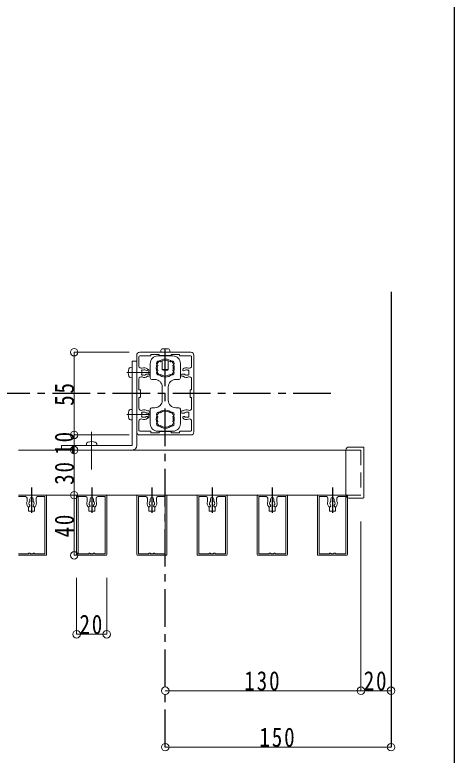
# Model space of a CAD drawing. Units: millimetres at full size, sheet at 1:5. Extents: x -1050 to 1050, y -742 to 742.
# Drawn here: x 698 to 990, y -492.1 to 0 of the extents above; entities that cross this region are included whole.
import ezdxf

# ---------------------------------------------------------------- set-up
doc = ezdxf.new("R2010")
doc.units = ezdxf.units.MM
doc.header["$LTSCALE"] = 5
doc.linetypes.add('CHAIN1', pattern=[8, 5, -1, 1, -1])
doc.linetypes.add('DASHED2', pattern=[3, 2, -1])
for name, color, linetype in [('0-0_通り芯', 7, 'CHAIN1'), ('0-1_躯体', 134, 'Continuous'), ('1-5_図枠1_1', 7, 'Continuous')]:
    doc.layers.add(name, color=color, linetype=linetype)
for name, color, linetype, lineweight in [('0-3_寸法', 54, 'Continuous', 20), ('0-4_手摺部材', 92, 'Continuous', 20), ('0-5_手すり子', 12, 'Continuous', 20), ('0-A_支柱', 6, 'Continuous', 20), ('0-B_足元', 4, 'Continuous', 20)]:
    doc.layers.add(name, color=color, linetype=linetype, lineweight=lineweight)
doc.styles.add('ＭＳ ゴシック', font='')
doc.styles.get('ＭＳ ゴシック').set_extended_font_data('MS Gothic')

# ---------------------------------------------------------------- blocks, each defined once
blk = doc.blocks.new('dimension_origin')
at = {"color": 0, "linetype": 'Continuous', "lineweight": -2}
blk.add_circle((0, 0), 1.25, dxfattribs=at)

msp = doc.modelspace()

# ---------------------------------------------------------------- linework, layer by layer
at = {"layer": '0-0_通り芯'}
for p, q in [((798.02, -486.793), (798.02, -220.883)), ((908.02, -251.793), (-189.48, -251.793)), ((709.12, -314.293), (709.12, -330.993)), ((709.12, -314.293), (709.12, -330.993)), ((709.12, -314.293), (709.12, -330.993)), ((749.12, -314.293), (749.12, -330.993)), ((749.12, -314.293), (749.12, -330.993)), ((749.12, -314.293), (749.12, -330.993)), ((789.12, -314.293), (789.12, -330.993)), ((789.12, -314.293), (789.12, -330.993)), ((789.12, -314.293), (789.12, -330.993)), ((829.12, -314.293), (829.12, -330.993)), ((829.12, -314.293), (829.12, -330.993)), ((869.12, -314.293), (869.12, -330.993)), ((869.12, -314.293), (869.12, -330.993)), ((909.12, -314.293), (909.12, -330.993)), ((909.12, -314.293), (909.12, -330.993))]:
    msp.add_line(p, q, dxfattribs=at)
at = {"layer": '0-1_躯体'}
msp.add_line((948.02, -184.192), (948.02, -486.793), dxfattribs=at)
at = {"layer": '0-3_寸法'}
for p, q in [((737.484, -224.293), (773.96, -224.293)), ((737.484, -224.293), (737.484, -279.293)), ((737.484, -279.293), (773.96, -279.293)), ((737.484, -279.293), (737.484, -289.293)), ((737.484, -319.293), (737.484, -289.293)), ((737.484, -359.293), (737.484, -319.293)), ((928.02, -449.293), (928.02, -336.793)), ((739.12, -359.293), (737.484, -359.293)), ((739.12, -374.293), (739.12, -411.793)), ((759.12, -374.293), (759.12, -411.793)), ((739.12, -411.793), (759.12, -411.793)), ((798.02, -449.293), (928.02, -449.293)), ((928.02, -449.293), (948.02, -449.293)), ((798.02, -486.793), (948.02, -486.793))]:
    msp.add_line(p, q, dxfattribs=at)
at = {"layer": '0-4_手摺部材'}
for p, q in [((776.02, -230.293), (779.02, -230.293)), ((776.02, -230.293), (776.02, -286.293)), ((774.901, -234.391), (776.02, -234.293)), ((776.02, -234.293), (776.02, -241.293)), ((774.901, -241.195), (776.02, -241.293)), ((774.901, -262.391), (776.02, -262.293)), ((776.02, -269.293), (776.02, -262.293)), ((774.901, -269.195), (776.02, -269.293)), ((779.02, -277.532), (779.02, -286.293)), ((745.618, -285.174), (745.52, -286.293)), ((752.422, -285.174), (752.52, -286.293)), ((918.02, -289.293), (700.52, -289.293)), ((729.02, -286.293), (729.02, -289.293)), ((776.02, -286.293), (729.02, -286.293)), ((752.52, -286.293), (745.52, -286.293)), ((918.02, -289.293), (918.02, -319.293)), ((929.52, -287.293), (920.02, -287.293)), ((930.02, -320.793), (930.02, -287.793)), ((700.52, -319.293), (918.02, -319.293)), ((920.02, -321.293), (929.52, -321.293)), ((707.12, -326.993), (707.12, -329.993)), ((711.12, -329.993), (711.12, -326.993)), ((747.12, -326.993), (747.12, -329.993)), ((751.12, -329.993), (751.12, -326.993)), ((787.12, -326.993), (787.12, -329.993)), ((791.12, -329.993), (791.12, -326.993)), ((827.12, -326.993), (827.12, -329.993)), ((831.12, -329.993), (831.12, -326.993)), ((867.12, -326.993), (867.12, -329.993)), ((871.12, -329.993), (871.12, -326.993)), ((907.12, -326.993), (907.12, -329.993)), ((911.12, -329.993), (911.12, -326.993))]:
    msp.add_line(p, q, dxfattribs=at)
at = {"layer": '0-4_手摺部材', "linetype": 'CHAIN1'}
for p, q in [((772.42, -237.793), (788.02, -237.793)), ((772.42, -265.793), (788.02, -265.793)), ((749.02, -277.278), (749.02, -303.293))]:
    msp.add_line(p, q, dxfattribs=at)
at = {"layer": '0-4_手摺部材', "linetype": 'DASHED2'}
for p, q in [((928.02, -289.293), (918.02, -289.293)), ((928.02, -289.293), (928.02, -319.293)), ((918.02, -319.293), (928.02, -319.293))]:
    msp.add_line(p, q, dxfattribs=at)
at = {"layer": '0-4_手摺部材'}
for points in [[(786.444, -235.793), (787.02, -235.793), (787.02, -238.793)], [(786.444, -267.793), (787.02, -267.793), (787.02, -264.793)], [(711.12, -329.993), (707.12, -329.993), (711.12, -329.993)], [(751.12, -329.993), (747.12, -329.993), (751.12, -329.993)], [(791.12, -329.993), (787.12, -329.993), (791.12, -329.993)], [(831.12, -329.993), (827.12, -329.993), (831.12, -329.993)], [(871.12, -329.993), (867.12, -329.993), (871.12, -329.993)], [(911.12, -329.993), (907.12, -329.993), (911.12, -329.993)]]:
    msp.add_lwpolyline(points, dxfattribs=at)
for centre, radius, start, end in [((782.42, -237.793), 9, 164.11915, 195.88085), ((775.014, -235.686), 1.3, 95, 164.11915), ((775.014, -239.9), 1.3, 195.88085, 265), ((782.42, -265.793), 9, 164.11915, 195.88085), ((775.014, -263.686), 1.3, 95, 164.11915), ((775.014, -267.9), 1.3, 195.88085, 265), ((746.913, -285.287), 1.3, 105.88085, 175), ((749.02, -292.693), 9, 74.11915, 105.88085), ((751.127, -285.287), 1.3, 5, 74.11915), ((776.02, -286.293), 3, 270, 360), ((920.02, -289.293), 2, 90, 179.99998), ((929.52, -287.793), 0.5, 0, 89.99998), ((920.02, -319.293), 2, 179.99998, 269.99998), ((929.52, -320.793), 0.5, 269.99998, 359.99998)]:
    msp.add_arc(centre, radius, start, end, dxfattribs=at)
at = {"layer": '0-5_手すり子'}
for p, q in [((700.52, -319.293), (718.62, -319.293)), ((719.12, -319.793), (719.12, -358.793)), ((739.12, -358.793), (739.12, -319.793)), ((739.62, -319.293), (758.62, -319.293)), ((759.12, -319.793), (759.12, -358.793)), ((779.12, -358.793), (779.12, -319.793)), ((779.62, -319.293), (798.62, -319.293)), ((799.12, -319.793), (799.12, -358.793)), ((819.12, -358.793), (819.12, -319.793)), ((819.62, -319.293), (838.62, -319.293)), ((839.12, -319.793), (839.12, -358.793)), ((859.12, -358.793), (859.12, -319.793)), ((859.62, -319.293), (878.62, -319.293)), ((879.12, -319.793), (879.12, -358.793)), ((899.12, -358.793), (899.12, -319.793)), ((899.62, -319.293), (918.62, -319.293)), ((919.12, -319.793), (919.12, -358.793)), ((705.12, -320.293), (700.52, -320.293)), ((706.12, -321.293), (706.12, -323.543)), ((708.02, -323.432), (708.02, -321.893)), ((710.22, -323.432), (710.22, -321.893)), ((712.12, -321.293), (712.12, -323.543)), ((718.02, -320.293), (713.12, -320.293)), ((740.22, -320.293), (740.22, -358.293)), ((745.12, -320.293), (740.22, -320.293)), ((746.12, -321.293), (746.12, -323.543)), ((748.02, -323.432), (748.02, -321.893)), ((750.22, -323.432), (750.22, -321.893)), ((752.12, -321.293), (752.12, -323.543)), ((758.02, -320.293), (753.12, -320.293)), ((780.22, -320.293), (780.22, -358.293)), ((785.12, -320.293), (780.22, -320.293)), ((786.12, -321.293), (786.12, -323.543)), ((788.02, -323.432), (788.02, -321.893)), ((790.22, -323.432), (790.22, -321.893)), ((792.12, -321.293), (792.12, -323.543)), ((798.02, -320.293), (793.12, -320.293)), ((820.22, -320.293), (820.22, -358.293)), ((825.12, -320.293), (820.22, -320.293)), ((826.12, -321.293), (826.12, -323.543)), ((828.02, -323.432), (828.02, -321.893)), ((830.22, -323.432), (830.22, -321.893)), ((832.12, -321.293), (832.12, -323.543)), ((838.02, -320.293), (833.12, -320.293)), ((860.22, -320.293), (860.22, -358.293)), ((865.12, -320.293), (860.22, -320.293)), ((866.12, -321.293), (866.12, -323.543)), ((868.02, -323.432), (868.02, -321.893)), ((870.22, -323.432), (870.22, -321.893)), ((872.12, -321.293), (872.12, -323.543)), ((878.02, -320.293), (873.12, -320.293)), ((900.22, -320.293), (900.22, -358.293)), ((905.12, -320.293), (900.22, -320.293)), ((906.12, -321.293), (906.12, -323.543)), ((908.02, -323.432), (908.02, -321.893)), ((910.22, -323.432), (910.22, -321.893)), ((912.12, -321.293), (912.12, -323.543)), ((918.02, -320.293), (913.12, -320.293)), ((706.728, -326.993), (707.537, -326.993)), ((711.512, -326.993), (710.703, -326.993)), ((746.728, -326.993), (747.537, -326.993)), ((751.512, -326.993), (750.703, -326.993)), ((786.728, -326.993), (787.537, -326.993)), ((791.512, -326.993), (790.703, -326.993)), ((826.728, -326.993), (827.537, -326.993)), ((831.512, -326.993), (830.703, -326.993)), ((866.728, -326.993), (867.537, -326.993)), ((871.512, -326.993), (870.703, -326.993)), ((906.728, -326.993), (907.537, -326.993)), ((911.512, -326.993), (910.703, -326.993)), ((700.52, -358.293), (707.12, -358.293)), ((707.12, -357.893), (707.12, -358.293)), ((710.12, -358.293), (708.12, -358.293)), ((711.12, -357.893), (711.12, -358.293)), ((740.22, -358.293), (747.12, -358.293)), ((747.12, -357.893), (747.12, -358.293)), ((750.12, -358.293), (748.12, -358.293)), ((751.12, -357.893), (751.12, -358.293)), ((780.22, -358.293), (787.12, -358.293)), ((787.12, -357.893), (787.12, -358.293)), ((790.12, -358.293), (788.12, -358.293)), ((791.12, -357.893), (791.12, -358.293)), ((820.22, -358.293), (827.12, -358.293)), ((827.12, -357.893), (827.12, -358.293)), ((830.12, -358.293), (828.12, -358.293)), ((831.12, -357.893), (831.12, -358.293)), ((860.22, -358.293), (867.12, -358.293)), ((867.12, -357.893), (867.12, -358.293)), ((870.12, -358.293), (868.12, -358.293)), ((871.12, -357.893), (871.12, -358.293)), ((900.22, -358.293), (907.12, -358.293)), ((907.12, -357.893), (907.12, -358.293)), ((910.12, -358.293), (908.12, -358.293)), ((911.12, -357.893), (911.12, -358.293)), ((718.62, -359.293), (700.52, -359.293)), ((758.62, -359.293), (739.62, -359.293)), ((798.62, -359.293), (779.62, -359.293)), ((838.62, -359.293), (819.62, -359.293)), ((878.62, -359.293), (859.62, -359.293)), ((918.62, -359.293), (899.62, -359.293))]:
    msp.add_line(p, q, dxfattribs=at)
for points in [[(718.02, -320.293), (718.02, -358.293), (711.12, -358.293)], [(758.02, -320.293), (758.02, -358.293), (751.12, -358.293)], [(798.02, -320.293), (798.02, -358.293), (791.12, -358.293)], [(838.02, -320.293), (838.02, -358.293), (831.12, -358.293)], [(878.02, -320.293), (878.02, -358.293), (871.12, -358.293)], [(918.02, -320.293), (918.02, -358.293), (911.12, -358.293)], [(707.12, -357.893), (708.12, -357.893), (708.12, -358.293)], [(711.12, -357.893), (710.12, -357.893), (710.12, -358.293)], [(747.12, -357.893), (748.12, -357.893), (748.12, -358.293)], [(751.12, -357.893), (750.12, -357.893), (750.12, -358.293)], [(787.12, -357.893), (788.12, -357.893), (788.12, -358.293)], [(791.12, -357.893), (790.12, -357.893), (790.12, -358.293)], [(827.12, -357.893), (828.12, -357.893), (828.12, -358.293)], [(831.12, -357.893), (830.12, -357.893), (830.12, -358.293)], [(867.12, -357.893), (868.12, -357.893), (868.12, -358.293)], [(871.12, -357.893), (870.12, -357.893), (870.12, -358.293)], [(907.12, -357.893), (908.12, -357.893), (908.12, -358.293)], [(911.12, -357.893), (910.12, -357.893), (910.12, -358.293)]]:
    msp.add_lwpolyline(points, dxfattribs=at)
for centre, radius, start, end in [((718.62, -319.793), 0.5, 0, 90), ((739.62, -319.793), 0.5, 90, 180), ((758.62, -319.793), 0.5, 0, 90), ((779.62, -319.793), 0.5, 90, 180), ((798.62, -319.793), 0.5, 0, 90), ((819.62, -319.793), 0.5, 90, 180), ((838.62, -319.793), 0.5, 0, 90), ((859.62, -319.793), 0.5, 90, 180), ((878.62, -319.793), 0.5, 0, 90), ((899.62, -319.793), 0.5, 90, 180), ((918.62, -319.793), 0.5, 0, 90), ((705.12, -321.293), 1, 0, 90), ((709.12, -324.793), 3.25, 157.38014, 222.60367), ((709.12, -324.793), 1.75, 128.9448, 226.31533), ((709.12, -321.893), 1.1, 0, 180), ((709.12, -324.793), 1.75, 313.68467, 51.0552), ((709.12, -324.793), 3.25, 317.39633, 22.61986), ((713.12, -321.293), 1, 90, 180), ((745.12, -321.293), 1, 0, 90), ((749.12, -324.793), 3.25, 157.38014, 222.60367), ((749.12, -324.793), 1.75, 128.9448, 226.31533), ((749.12, -321.893), 1.1, 0, 180), ((749.12, -324.793), 1.75, 313.68467, 51.0552), ((749.12, -324.793), 3.25, 317.39633, 22.61986), ((753.12, -321.293), 1, 90, 180), ((785.12, -321.293), 1, 0, 90), ((789.12, -324.793), 3.25, 157.38014, 222.60367), ((789.12, -324.793), 1.75, 128.9448, 226.31533), ((789.12, -321.893), 1.1, 0, 180), ((789.12, -324.793), 1.75, 313.68467, 51.0552), ((789.12, -324.793), 3.25, 317.39633, 22.61986), ((793.12, -321.293), 1, 90, 180), ((825.12, -321.293), 1, 0, 90), ((829.12, -324.793), 3.25, 157.38014, 222.60367), ((829.12, -324.793), 1.75, 128.9448, 226.31533), ((829.12, -321.893), 1.1, 0, 180), ((829.12, -324.793), 1.75, 313.68467, 51.0552), ((829.12, -324.793), 3.25, 317.39633, 22.61986), ((833.12, -321.293), 1, 90, 180), ((865.12, -321.293), 1, 0, 90), ((869.12, -324.793), 3.25, 157.38014, 222.60367), ((869.12, -324.793), 1.75, 128.9448, 226.31533), ((869.12, -321.893), 1.1, 0, 180), ((869.12, -324.793), 1.75, 313.68467, 51.0552), ((869.12, -324.793), 3.25, 317.39633, 22.61986), ((873.12, -321.293), 1, 90, 180), ((905.12, -321.293), 1, 0, 90), ((909.12, -324.793), 3.25, 157.38014, 222.60367), ((909.12, -324.793), 1.75, 128.9448, 226.31533), ((909.12, -321.893), 1.1, 0, 180), ((909.12, -324.793), 1.75, 313.68467, 51.0552), ((909.12, -324.793), 3.25, 317.39633, 22.61986), ((913.12, -321.293), 1, 90, 180), ((707.537, -326.451), 0.542, 270, 46.31533), ((710.703, -326.451), 0.542, 133.68467, 270), ((747.537, -326.451), 0.542, 270, 46.31533), ((750.703, -326.451), 0.542, 133.68467, 270), ((787.537, -326.451), 0.542, 270, 46.31533), ((790.703, -326.451), 0.542, 133.68467, 270), ((827.537, -326.451), 0.542, 270, 46.31533), ((830.703, -326.451), 0.542, 133.68467, 270), ((867.537, -326.451), 0.542, 270, 46.31533), ((870.703, -326.451), 0.542, 133.68467, 270), ((907.537, -326.451), 0.542, 270, 46.31533), ((910.703, -326.451), 0.542, 133.68467, 270), ((718.62, -358.793), 0.5, 270, 360), ((739.62, -358.793), 0.5, 180, 270), ((758.62, -358.793), 0.5, 270, 360), ((779.62, -358.793), 0.5, 180, 270), ((798.62, -358.793), 0.5, 270, 360), ((819.62, -358.793), 0.5, 180, 270), ((838.62, -358.793), 0.5, 270, 360), ((859.62, -358.793), 0.5, 180, 270), ((878.62, -358.793), 0.5, 270, 360), ((899.62, -358.793), 0.5, 180, 270), ((918.62, -358.793), 0.5, 270, 360)]:
    msp.add_arc(centre, radius, start, end, dxfattribs=at)
at = {"layer": '0-A_支柱'}
for p, q in [((779.02, -226.293), (779.02, -277.293)), ((815.02, -224.293), (781.02, -224.293)), ((794.02, -226.243), (794.02, -225.793)), ((795.052, -223.216), (794.958, -224.293)), ((796.359, -222.018), (799.681, -222.018)), ((800.988, -223.216), (801.083, -224.293)), ((802.02, -226.243), (802.02, -225.793)), ((807.52, -225.793), (802.02, -225.793)), ((807.52, -226.493), (807.52, -225.793)), ((817.02, -277.293), (817.02, -226.293)), ((780.52, -233.485), (780.52, -227.293)), ((781.02, -226.793), (788.22, -226.793)), ((794.32, -226.543), (801.72, -226.543)), ((796.02, -226.793), (796.02, -226.543)), ((796.02, -235.793), (796.02, -229.885)), ((800.02, -226.793), (800.02, -226.543)), ((800.02, -235.793), (800.02, -229.885)), ((807.82, -226.793), (815.02, -226.793)), ((815.52, -233.485), (815.52, -227.293)), ((800.02, -235.793), (796.02, -235.793)), ((800.02, -235.793), (796.02, -235.793)), ((796.52, -236.293), (796.02, -235.793)), ((785.697, -238.793), (787.02, -238.793)), ((786.097, -240.293), (787.02, -240.293)), ((810.343, -238.793), (809.02, -238.793)), ((809.943, -240.293), (809.02, -240.293)), ((780.52, -249.293), (780.52, -242.101)), ((815.52, -249.293), (815.52, -242.101)), ((780.52, -249.293), (781.22, -249.293)), ((781.52, -249.593), (781.52, -253.993)), ((814.52, -249.593), (814.52, -253.993)), ((815.52, -249.293), (814.82, -249.293)), ((780.52, -254.293), (780.52, -261.485)), ((780.52, -254.293), (781.22, -254.293)), ((815.52, -254.293), (814.82, -254.293)), ((815.52, -254.293), (815.52, -261.485)), ((785.697, -264.793), (787.02, -264.793)), ((786.097, -263.293), (787.02, -263.293)), ((809.943, -263.293), (809.02, -263.293)), ((810.343, -264.793), (809.02, -264.793)), ((780.52, -270.101), (780.52, -276.293)), ((815.52, -270.101), (815.52, -276.293)), ((781.02, -276.793), (788.22, -276.793)), ((781.02, -279.293), (815.02, -279.293)), ((794.02, -277.343), (794.02, -277.793)), ((794.32, -277.043), (801.72, -277.043)), ((802.02, -277.343), (802.02, -277.793)), ((807.52, -277.793), (802.02, -277.793)), ((807.52, -277.093), (807.52, -277.793)), ((807.82, -276.793), (815.02, -276.793))]:
    msp.add_line(p, q, dxfattribs=at)
for points in [[(788.52, -226.493), (788.52, -225.793), (794.02, -225.793)], [(796.52, -236.293), (799.52, -236.293), (800.02, -235.793)], [(788.52, -277.093), (788.52, -277.793), (794.02, -277.793)]]:
    msp.add_lwpolyline(points, dxfattribs=at)
for centre, radius, start, end in [((781.02, -226.293), 2, 90, 180), ((794.32, -226.243), 0.3, 180, 270), ((796.359, -223.331), 1.312, 90, 175), ((799.681, -223.331), 1.312, 5, 90), ((801.72, -226.243), 0.3, 270, 360), ((815.02, -226.293), 2, 0, 90), ((781.02, -227.293), 0.5, 90, 180), ((788.22, -226.493), 0.3, 270, 360), ((807.82, -226.493), 0.3, 180, 270), ((815.02, -227.293), 0.5, 0, 90), ((782.02, -233.485), 1.5, 180, 294.90106), ((782.783, -236.555), 0.5, 55.28656, 214.71344), ((784.02, -237.793), 3.25, 47.4576, 114.90106), ((783.238, -235.898), 0.3, 235.28656, 292.4201), ((784.02, -237.793), 1.75, 47.4576, 112.4201), ((785.71, -235.951), 0.75, 227.4576, 47.4576), ((810.33, -235.951), 0.75, 132.5424, 312.5424), ((812.02, -237.793), 3.25, 65.09894, 132.5424), ((812.02, -237.793), 1.75, 67.5799, 132.5424), ((812.802, -235.898), 0.3, 247.5799, 304.71344), ((813.257, -236.555), 0.5, 325.28656, 124.71344), ((814.02, -233.485), 1.5, 245.09894, 360), ((782.02, -242.101), 1.5, 65.09894, 180), ((784.02, -237.793), 1.75, 157.5799, 202.4201), ((782.783, -239.03), 0.5, 145.28656, 304.71344), ((782.125, -237.011), 0.3, 337.5799, 34.71344), ((782.125, -238.575), 0.3, 325.28656, 22.4201), ((784.02, -237.793), 3.25, 245.09894, 309.71514), ((783.238, -239.688), 0.3, 67.5799, 124.71344), ((784.02, -237.793), 1.75, 247.5799, 318.18969), ((785.697, -239.293), 0.5, 90, 138.18969), ((787.02, -239.543), 0.75, 270, 90), ((809.02, -239.543), 0.75, 90, 270), ((812.02, -237.793), 3.25, 230.28486, 294.90106), ((810.343, -239.293), 0.5, 41.81031, 90), ((812.02, -237.793), 1.75, 221.81031, 292.4201), ((812.802, -239.688), 0.3, 55.28656, 112.4201), ((813.257, -239.03), 0.5, 235.28656, 34.71344), ((814.02, -242.101), 1.5, 0, 114.90106), ((813.915, -237.011), 0.3, 145.28656, 202.4201), ((813.915, -238.575), 0.3, 157.5799, 214.71344), ((812.02, -237.793), 1.75, 337.5799, 22.4201), ((781.22, -249.593), 0.3, 0, 90), ((814.82, -249.593), 0.3, 90, 180), ((781.22, -253.993), 0.3, 270, 360), ((814.82, -253.993), 0.3, 180, 270), ((782.02, -261.485), 1.5, 180, 294.90106), ((784.02, -265.793), 1.75, 157.5799, 202.4201), ((782.783, -264.555), 0.5, 55.28656, 214.71344), ((782.125, -265.011), 0.3, 337.5799, 34.71344), ((784.02, -265.793), 3.25, 50.28486, 114.90106), ((783.238, -263.898), 0.3, 235.28656, 292.4201), ((784.02, -265.793), 1.75, 41.81031, 112.4201), ((785.697, -264.293), 0.5, 221.81031, 270), ((787.02, -264.043), 0.75, 270, 90), ((809.02, -264.043), 0.75, 90, 270), ((812.02, -265.793), 3.25, 65.09894, 129.71514), ((810.343, -264.293), 0.5, 270, 318.18969), ((812.02, -265.793), 1.75, 67.5799, 138.18969), ((812.802, -263.898), 0.3, 247.5799, 304.71344), ((813.257, -264.555), 0.5, 325.28656, 124.71344), ((814.02, -261.485), 1.5, 245.09894, 360), ((813.915, -265.011), 0.3, 145.28656, 202.4201), ((812.02, -265.793), 1.75, 337.5799, 22.4201), ((782.02, -270.101), 1.5, 65.09894, 180), ((782.783, -267.03), 0.5, 145.28656, 304.71344), ((782.125, -266.575), 0.3, 325.28656, 22.4201), ((784.02, -265.793), 3.25, 245.09894, 312.5424), ((783.238, -267.688), 0.3, 67.5799, 124.71344), ((784.02, -265.793), 1.75, 247.5799, 312.5424), ((785.71, -267.635), 0.75, 312.5424, 132.5424), ((810.33, -267.635), 0.75, 47.4576, 227.4576), ((812.02, -265.793), 3.25, 227.4576, 294.90106), ((812.02, -265.793), 1.75, 227.4576, 292.4201), ((812.802, -267.688), 0.3, 55.28656, 112.4201), ((813.257, -267.03), 0.5, 235.28656, 34.71344), ((814.02, -270.101), 1.5, 0, 114.90106), ((813.915, -266.575), 0.3, 157.5799, 214.71344), ((781.02, -277.293), 2, 180, 270), ((781.02, -276.293), 0.5, 180, 270), ((788.22, -277.093), 0.3, 0, 90), ((794.32, -277.343), 0.3, 90, 180), ((801.72, -277.343), 0.3, 0, 90), ((807.82, -277.093), 0.3, 90, 180), ((815.02, -276.293), 0.5, 270, 360), ((815.02, -277.293), 2, 270, 360)]:
    msp.add_arc(centre, radius, start, end, dxfattribs=at)
at = {"layer": '0-B_足元'}
for p, q in [((803.02, -226.793), (793.02, -226.793)), ((788.02, -241.393), (788.02, -231.793)), ((808.02, -241.393), (808.02, -231.793)), ((789.02, -242.393), (791.02, -242.393)), ((805.02, -242.393), (807.02, -242.393)), ((796.02, -256.193), (796.02, -247.393)), ((800.02, -247.393), (800.02, -256.193)), ((788.02, -271.793), (788.02, -262.193)), ((789.02, -261.193), (791.02, -261.193)), ((805.02, -261.193), (807.02, -261.193)), ((808.02, -271.793), (808.02, -262.193)), ((803.02, -276.793), (793.02, -276.793))]:
    msp.add_line(p, q, dxfattribs=at)
for centre in [(798.02, -234.793), (798.02, -268.793)]:
    msp.add_circle(centre, 6, dxfattribs=at)
for centre, radius, start, end in [((793.02, -231.793), 5, 90, 180), ((793.679, -231.753), 1.6, 46.31839, 243.6816), ((798.02, -234.793), 5.3, 52.36321, 127.63679), ((802.362, -231.753), 1.6, 296.3184, 133.68161), ((803.02, -231.793), 5, 0, 90), ((798.02, -234.793), 5.3, 162.3632, 197.6368), ((798.02, -234.793), 5.3, 342.3632, 17.6368), ((793.679, -237.833), 1.6, 116.3184, 313.68161), ((798.02, -234.793), 5.3, 232.3632, 307.6368), ((802.362, -237.833), 1.6, 226.31839, 63.6816), ((789.02, -241.393), 1, 180, 270), ((791.02, -247.393), 5, 0, 90), ((805.02, -247.393), 5, 90, 180), ((807.02, -241.393), 1, 270, 360), ((791.02, -256.193), 5, 270, 360), ((805.02, -256.193), 5, 180, 270), ((789.02, -262.193), 1, 90, 180), ((793.679, -265.753), 1.6, 46.31839, 243.6816), ((798.02, -268.793), 5.3, 52.36321, 127.63679), ((802.362, -265.753), 1.6, 296.3184, 133.68161), ((807.02, -262.193), 1, 0, 90), ((793.679, -271.833), 1.6, 116.3184, 313.68161), ((798.02, -268.793), 5.3, 162.3632, 197.6368), ((802.362, -271.833), 1.6, 226.31839, 63.6816), ((798.02, -268.793), 5.3, 342.3632, 17.6368), ((793.02, -271.793), 5, 180, 270), ((798.02, -268.793), 5.3, 232.3632, 307.6368), ((803.02, -271.793), 5, 270, 360)]:
    msp.add_arc(centre, radius, start, end, dxfattribs=at)
at = {"layer": '1-5_図枠1_1'}
msp.add_line((990, 682.5), (990, -707.5), dxfattribs=at)

# ---------------------------------------------------------------- block references
at = {"layer": '0-3_寸法', "xscale": 2, "yscale": 2}
for p, rotation in [((737.484, -224.293), 90), ((737.484, -279.293), 270), ((737.484, -279.293), 270), ((737.484, -289.293), 90), ((737.484, -289.293), 90), ((737.484, -319.293), 270), ((737.484, -319.293), 90), ((737.484, -359.293), 270), ((739.12, -411.793), 180), ((798.02, -449.293), 180), ((928.02, -449.293), 180), ((798.02, -486.793), 180)]:
    msp.add_blockref('dimension_origin', p, dxfattribs=dict(at, rotation=rotation))
for p in [(759.12, -411.793), (928.02, -449.293), (948.02, -449.293), (948.02, -486.793)]:
    msp.add_blockref('dimension_origin', p, dxfattribs=at)

# ---------------------------------------------------------------- texts
at = {"layer": '0-3_寸法', "char_height": 12.83, "attachment_point": 7, "rotation": 90, "style": 'ＭＳ ゴシック'}
for s, insert in [('\\T1.17;\\W0.8;55', (737.484, -259.918)), ('\\T1.17;\\W0.8;10', (737.484, -292.418)), ('\\T1.17;\\W0.8;30', (737.484, -312.418)), ('\\T1.17;\\W0.8;40', (737.484, -347.418))]:
    msp.add_mtext(s, dxfattribs=dict(at, insert=insert))
at = {"layer": '0-3_寸法', "char_height": 12.83, "attachment_point": 7, "style": 'ＭＳ ゴシック'}
for s, insert in [('\\T1.17;\\W0.8;20', (740.995, -411.793)), ('\\T1.18;\\W0.8;130', (850.52, -449.293)), ('\\T1.17;\\W0.8;20', (929.895, -449.293)), ('\\T1.18;\\W0.8;150', (860.52, -486.793))]:
    msp.add_mtext(s, dxfattribs=dict(at, insert=insert))

doc.saveas('drawing.dxf')
